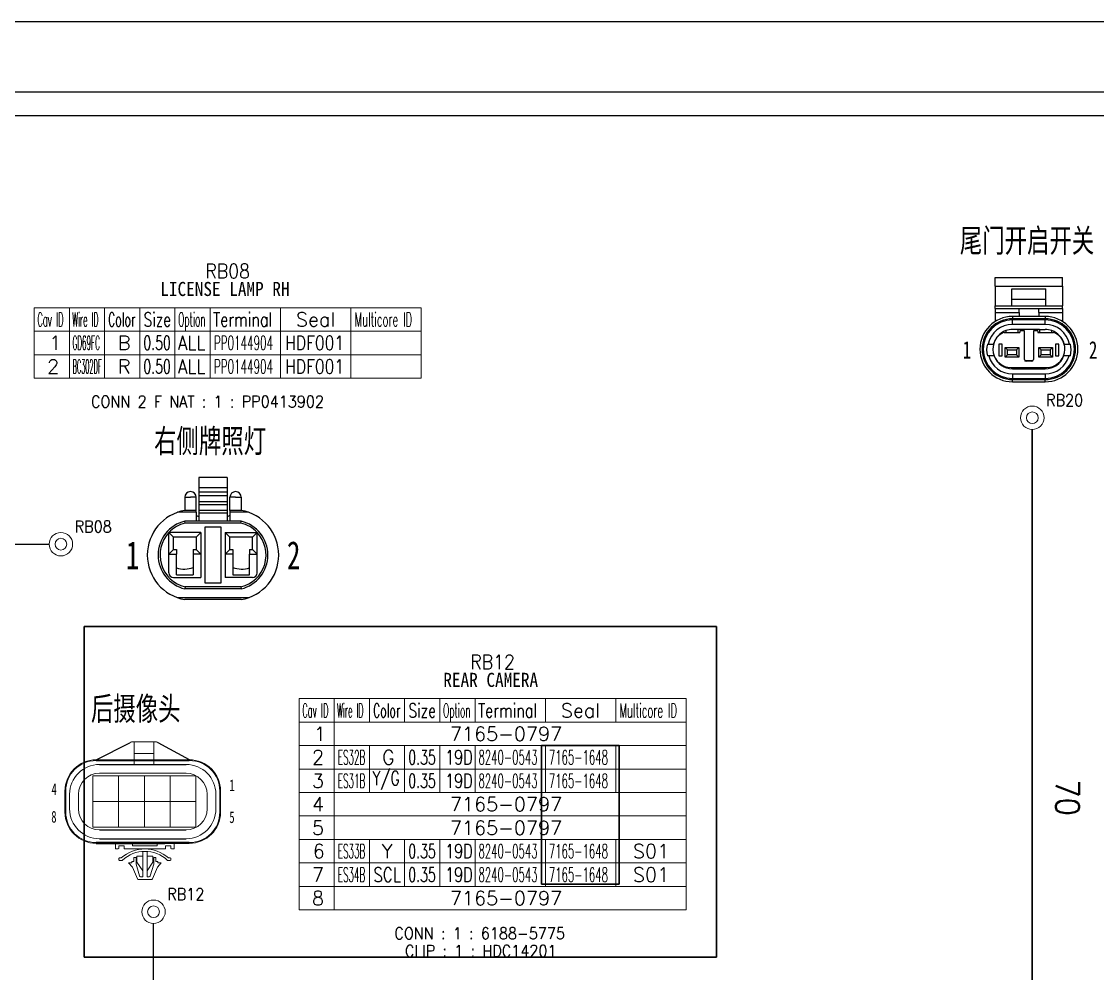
# Model space of a CAD drawing. Header units: inches. Extents: x 47316 to 59086, y 3141 to 11743.
# Drawn here: x 51035.4 to 51264.7, y 3716.3 to 3919.1 of the extents above; entities that cross this region are included whole.
import ezdxf

# ---------------------------------------------------------------- set-up
doc = ezdxf.new("R2010")
doc.units = ezdxf.units.IN
doc.header["$MEASUREMENT"] = 0
doc.linetypes.add('Amconstr', pattern=[9999, 9999, 0])
doc.styles.add('MtX_FangSong_GB2312', font='')
doc.styles.add('MtX_SimSun', font='')
doc.styles.get("Standard").update_dxf_attribs({"font": ''})
doc.styles.get('MtX_FangSong_GB2312').set_extended_font_data('FangSong_GB2312')
doc.styles.get('MtX_SimSun').set_extended_font_data('SimSun')
doc.styles.get('Standard').set_extended_font_data('SimSun')
doc.linetypes.add('_VH_FELT_TAPE', pattern='A,0.4,-0.7,["FELT",Standard,S=0.3,R=0,X=-0.5,Y=-0.15],-0.7', length=1.8)

msp = doc.modelspace()

# ---------------------------------------------------------------- linework, layer by layer
at = {"color": 0, "lineweight": -3}
for p, q in [((50262.93, 3919.09), (51944.93, 3919.09)), ((50282.93, 3904.09), (51882.93, 3904.09)), ((50282.93, 3899.09), (51924.93, 3899.09))]:
    msp.add_line(p, q, dxfattribs=at)
at = {"color": 7, "lineweight": -3, "ltscale": 0.025}
for p, q in [((51242.87, 3863.33), (51242.87, 3864.53)), ((51257.27, 3863.33), (51257.27, 3864.53)), ((51247.79, 3853.49), (51246.59, 3853.49)), ((51252.35, 3853.49), (51253.55, 3853.49)), ((51250.67, 3846.71), (51249.47, 3846.71))]:
    msp.add_line(p, q, dxfattribs=at)
at = {"color": 7, "lineweight": -3, "ltscale": 0.3}
for p, q in [((51242.87, 3864.53), (51257.27, 3864.53)), ((51242.87, 3862.71), (51257.27, 3862.71)), ((51242.87, 3857.93), (51257.27, 3857.93))]:
    msp.add_line(p, q, dxfattribs=at)
at = {"color": 7, "lineweight": -3, "ltscale": 0.012876}
for p, q in [((51242.87, 3862.71), (51242.87, 3863.33)), ((51257.27, 3862.71), (51257.27, 3863.33))]:
    msp.add_line(p, q, dxfattribs=at)
at = {"color": 7, "lineweight": -3, "ltscale": 0.0875}
for p, q in [((51242.87, 3862.71), (51242.87, 3858.51)), ((51257.27, 3862.71), (51257.27, 3858.51))]:
    msp.add_line(p, q, dxfattribs=at)
at = {"color": 7, "lineweight": -3, "ltscale": 0.15}
for p, q in [((51246.47, 3862.13), (51253.67, 3862.13)), ((51246.47, 3859.97), (51253.67, 3859.97)), ((51246.47, 3858.51), (51253.67, 3858.51))]:
    msp.add_line(p, q, dxfattribs=at)
at = {"color": 7, "lineweight": -3, "ltscale": 0.075376}
for p, q in [((51246.47, 3858.51), (51246.47, 3862.13)), ((51253.67, 3858.51), (51253.67, 3862.13))]:
    msp.add_line(p, q, dxfattribs=at)
at = {"color": 0, "linetype": 'Continuous', "lineweight": 15}
for p, q in [((51038.09, 3858.11), (51120.59, 3858.11)), ((51038.09, 3853.11), (51038.09, 3858.11)), ((51038.09, 3853.11), (51120.59, 3853.11)), ((51094.54, 3774.83), (51177.04, 3774.83)), ((51094.54, 3769.83), (51094.54, 3774.83)), ((51094.54, 3769.83), (51177.04, 3769.83))]:
    msp.add_line(p, q, dxfattribs=at)
at = {"color": 7, "linetype": 'Continuous', "lineweight": 15}
for p, q in [((51045.59, 3853.11), (51045.59, 3858.11)), ((51053.09, 3853.11), (51053.09, 3858.11)), ((51060.59, 3853.11), (51060.59, 3858.11)), ((51068.09, 3853.11), (51068.09, 3858.11)), ((51075.59, 3853.11), (51075.59, 3858.11)), ((51090.59, 3853.11), (51090.59, 3858.11)), ((51105.59, 3853.11), (51105.59, 3858.11)), ((51120.59, 3853.11), (51120.59, 3858.11)), ((51102.04, 3769.83), (51102.04, 3774.83)), ((51109.54, 3769.83), (51109.54, 3774.83)), ((51117.04, 3769.83), (51117.04, 3774.83)), ((51124.54, 3769.83), (51124.54, 3774.83)), ((51132.04, 3769.83), (51132.04, 3774.83)), ((51147.04, 3769.83), (51147.04, 3774.83)), ((51162.04, 3769.83), (51162.04, 3774.83)), ((51177.04, 3769.83), (51177.04, 3774.83))]:
    msp.add_line(p, q, dxfattribs=at)
at = {"color": 7, "lineweight": -3, "ltscale": 0.012124}
for p, q in [((51242.87, 3857.93), (51242.87, 3858.51)), ((51257.27, 3857.93), (51257.27, 3858.51))]:
    msp.add_line(p, q, dxfattribs=at)
at = {"color": 7, "lineweight": -3, "ltscale": 0.075}
for p, q in [((51242.87, 3858.51), (51246.47, 3858.51)), ((51253.67, 3858.51), (51257.27, 3858.51))]:
    msp.add_line(p, q, dxfattribs=at)
at = {"color": 7, "lineweight": -3, "ltscale": 0.0175}
for p, q in [((51242.87, 3857.93), (51242.87, 3857.09)), ((51247.97, 3857.09), (51247.97, 3857.93)), ((51247.97, 3857.09), (51247.97, 3856.25)), ((51252.17, 3857.09), (51252.17, 3857.93)), ((51252.17, 3857.09), (51252.17, 3856.25)), ((51257.27, 3857.93), (51257.27, 3857.09))]:
    msp.add_line(p, q, dxfattribs=at)
at = {"color": 7, "lineweight": -3, "ltscale": 0.10625}
for p, q in [((51242.87, 3857.09), (51247.97, 3857.09)), ((51252.17, 3857.09), (51257.27, 3857.09))]:
    msp.add_line(p, q, dxfattribs=at)
at = {"color": 7, "lineweight": -3, "ltscale": 0.039949}
for p, q in [((51242.87, 3857.09), (51242.87, 3855.17)), ((51257.27, 3857.09), (51257.27, 3855.17))]:
    msp.add_line(p, q, dxfattribs=at)
at = {"color": 7, "lineweight": -3, "ltscale": 0.000131989}
for p, q in [((51246.47, 3858.51), (51246.47, 3858.51)), ((51253.67, 3858.51), (51253.67, 3858.51))]:
    msp.add_line(p, q, dxfattribs=at)
at = {"color": 7, "lineweight": -3, "ltscale": 0.145001}
for p, q in [((51253.55, 3856.25), (51246.59, 3856.25)), ((51253.55, 3855.77), (51246.59, 3855.77)), ((51253.55, 3855.53), (51246.59, 3855.53)), ((51253.55, 3854.57), (51246.59, 3854.57)), ((51246.59, 3845.09), (51253.55, 3845.09)), ((51246.59, 3844.01), (51253.55, 3844.01)), ((51246.59, 3843.05), (51253.55, 3843.05)), ((51246.59, 3842.81), (51253.55, 3842.81)), ((51246.59, 3842.33), (51253.55, 3842.33))]:
    msp.add_line(p, q, dxfattribs=at)
at = {"color": 7, "lineweight": -3, "ltscale": 0.010001}
for p, q in [((51246.59, 3856.25), (51246.59, 3855.77)), ((51253.55, 3856.25), (51253.55, 3855.77))]:
    msp.add_line(p, q, dxfattribs=at)
at = {"color": 7, "lineweight": -3, "ltscale": 0.02}
for p, q in [((51246.59, 3854.57), (51246.59, 3855.53)), ((51253.55, 3854.57), (51253.55, 3855.53)), ((51249.11, 3853.19), (51248.15, 3853.19)), ((51251.99, 3853.19), (51251.03, 3853.19)), ((51246.59, 3844.01), (51246.59, 3843.05)), ((51253.55, 3844.01), (51253.55, 3843.05))]:
    msp.add_line(p, q, dxfattribs=at)
at = {"color": 102, "linetype": 'Continuous', "lineweight": 15}
for p, q in [((51045.59, 3848.11), (51045.59, 3853.11)), ((51053.09, 3848.11), (51053.09, 3853.11)), ((51060.59, 3848.11), (51060.59, 3853.11)), ((51068.09, 3848.11), (51068.09, 3853.11)), ((51075.59, 3848.11), (51075.59, 3853.11)), ((51090.59, 3848.11), (51090.59, 3853.11)), ((51105.59, 3848.11), (51105.59, 3853.11)), ((51045.59, 3843.11), (51045.59, 3848.11)), ((51053.09, 3843.11), (51053.09, 3848.11)), ((51060.59, 3843.11), (51060.59, 3848.11)), ((51068.09, 3843.11), (51068.09, 3848.11)), ((51075.59, 3843.11), (51075.59, 3848.11)), ((51090.59, 3843.11), (51090.59, 3848.11)), ((51105.59, 3843.11), (51105.59, 3848.11)), ((51102.04, 3764.83), (51102.04, 3769.83)), ((51102.04, 3759.83), (51102.04, 3764.83)), ((51109.54, 3759.83), (51109.54, 3764.83)), ((51117.04, 3759.83), (51117.04, 3764.83)), ((51124.54, 3759.83), (51124.54, 3764.83)), ((51132.04, 3759.83), (51132.04, 3764.83)), ((51147.04, 3759.83), (51147.04, 3764.83)), ((51162.04, 3759.83), (51162.04, 3764.83)), ((51102.04, 3754.83), (51102.04, 3759.83)), ((51109.54, 3754.83), (51109.54, 3759.83)), ((51117.04, 3754.83), (51117.04, 3759.83)), ((51124.54, 3754.83), (51124.54, 3759.83)), ((51132.04, 3754.83), (51132.04, 3759.83)), ((51147.04, 3754.83), (51147.04, 3759.83)), ((51162.04, 3754.83), (51162.04, 3759.83)), ((51102.04, 3749.83), (51102.04, 3754.83)), ((51102.04, 3744.83), (51102.04, 3749.83)), ((51102.04, 3739.83), (51102.04, 3744.83)), ((51109.54, 3739.83), (51109.54, 3744.83)), ((51117.04, 3739.83), (51117.04, 3744.83)), ((51124.54, 3739.83), (51124.54, 3744.83)), ((51132.04, 3739.83), (51132.04, 3744.83)), ((51147.04, 3739.83), (51147.04, 3744.83)), ((51162.04, 3739.83), (51162.04, 3744.83)), ((51102.04, 3734.83), (51102.04, 3739.83)), ((51109.54, 3734.83), (51109.54, 3739.83)), ((51117.04, 3734.83), (51117.04, 3739.83)), ((51124.54, 3734.83), (51124.54, 3739.83)), ((51132.04, 3734.83), (51132.04, 3739.83)), ((51147.04, 3734.83), (51147.04, 3739.83)), ((51162.04, 3734.83), (51162.04, 3739.83)), ((51102.04, 3729.83), (51102.04, 3734.83))]:
    msp.add_line(p, q, dxfattribs=at)
at = {"color": 7, "lineweight": -3, "ltscale": 0.00125}
for p, q in [((51244.79, 3852.89), (51244.79, 3852.83)), ((51255.35, 3852.83), (51255.35, 3852.89)), ((51243.65, 3850.38), (51243.71, 3850.38))]:
    msp.add_line(p, q, dxfattribs=at)
at = {"color": 7, "lineweight": -3, "ltscale": 0.070001}
for p, q in [((51244.79, 3852.83), (51248.15, 3852.83)), ((51251.99, 3852.83), (51255.35, 3852.83))]:
    msp.add_line(p, q, dxfattribs=at)
at = {"color": 7, "lineweight": -3, "ltscale": 0.008447}
for p, q in [((51245.15, 3853.24), (51245.15, 3852.83)), ((51254.99, 3852.83), (51254.99, 3853.24))]:
    msp.add_line(p, q, dxfattribs=at)
at = {"color": 7, "lineweight": -3, "ltscale": 0.022501}
for p, q in [((51248.87, 3853.49), (51247.79, 3853.49)), ((51252.35, 3853.49), (51251.27, 3853.49))]:
    msp.add_line(p, q, dxfattribs=at)
at = {"color": 7, "lineweight": -3, "ltscale": 0.01375}
for p, q in [((51247.79, 3852.83), (51247.79, 3853.49)), ((51252.35, 3853.49), (51252.35, 3852.83))]:
    msp.add_line(p, q, dxfattribs=at)
at = {"color": 7, "lineweight": -3, "ltscale": 0.0075}
for p, q in [((51248.15, 3853.19), (51248.15, 3852.83)), ((51251.99, 3853.19), (51251.99, 3852.83))]:
    msp.add_line(p, q, dxfattribs=at)
at = {"color": 7, "lineweight": -3, "ltscale": 0.05}
msp.add_line((51251.27, 3853.49), (51248.87, 3853.49), dxfattribs=at)
at = {"color": 7, "lineweight": -3, "ltscale": 0.00625}
for p, q in [((51248.87, 3853.49), (51248.87, 3853.19)), ((51251.27, 3853.49), (51251.27, 3853.19))]:
    msp.add_line(p, q, dxfattribs=at)
at = {"color": 7, "lineweight": -3, "ltscale": 0.1275}
for p, q in [((51249.11, 3847.07), (51249.11, 3853.19)), ((51251.03, 3853.19), (51251.03, 3847.07))]:
    msp.add_line(p, q, dxfattribs=at)
at = {"color": 7, "lineweight": -3, "ltscale": 0.027644}
for p, q in [((51241.22, 3850.38), (51242.54, 3850.38)), ((51257.59, 3850.38), (51258.92, 3850.38))]:
    msp.add_line(p, q, dxfattribs=at)
at = {"color": 7, "lineweight": -3, "ltscale": 0.000268555}
for p, q in [((51242.56, 3850.44), (51242.55, 3850.44)), ((51257.59, 3850.44), (51257.57, 3850.44))]:
    msp.add_line(p, q, dxfattribs=at)
at = {"color": 7, "lineweight": -3, "ltscale": 0.014999}
for p, q in [((51244.37, 3850.38), (51243.65, 3850.38)), ((51256.49, 3850.38), (51255.77, 3850.38)), ((51243.65, 3847.86), (51244.37, 3847.86)), ((51255.77, 3847.86), (51256.49, 3847.86))]:
    msp.add_line(p, q, dxfattribs=at)
at = {"color": 7, "lineweight": -3, "ltscale": 0.0525}
for p, q in [((51243.65, 3850.38), (51243.65, 3847.86)), ((51243.71, 3847.86), (51243.71, 3850.38)), ((51244.37, 3847.86), (51244.37, 3850.38)), ((51255.77, 3850.38), (51255.77, 3847.86)), ((51256.43, 3847.86), (51256.43, 3850.38)), ((51256.49, 3847.86), (51256.49, 3850.38))]:
    msp.add_line(p, q, dxfattribs=at)
at = {"color": 7, "lineweight": -3, "ltscale": 0.030037}
for p, q in [((51242.66, 3847.86), (51241.22, 3847.86)), ((51258.92, 3847.86), (51257.48, 3847.86))]:
    msp.add_line(p, q, dxfattribs=at)
at = {"color": 7, "lineweight": -3, "ltscale": 0.000469971}
for p, q in [((51242.66, 3847.8), (51242.68, 3847.8)), ((51257.45, 3847.8), (51257.47, 3847.8))]:
    msp.add_line(p, q, dxfattribs=at)
at = {"color": 7, "lineweight": -3, "ltscale": 0.042707}
for p, q in [((51245.02, 3847.61), (51245.02, 3849.66)), ((51247.91, 3849.66), (51247.91, 3847.61)), ((51252.22, 3847.61), (51252.22, 3849.66)), ((51255.11, 3849.66), (51255.11, 3847.61))]:
    msp.add_line(p, q, dxfattribs=at)
at = {"color": 7, "lineweight": -3, "ltscale": 0.060208}
for p, q in [((51245.02, 3849.66), (51247.91, 3849.66)), ((51252.22, 3849.66), (51255.11, 3849.66)), ((51247.91, 3847.61), (51245.02, 3847.61)), ((51255.11, 3847.61), (51252.22, 3847.61))]:
    msp.add_line(p, q, dxfattribs=at)
at = {"color": 7, "lineweight": -3, "ltscale": 0.014289}
for p, q in [((51245.51, 3849.17), (51245.02, 3849.66)), ((51245.51, 3848.09), (51245.02, 3847.61)), ((51247.43, 3849.17), (51247.91, 3849.66)), ((51247.43, 3848.09), (51247.91, 3847.61)), ((51252.71, 3849.17), (51252.22, 3849.66)), ((51252.71, 3848.09), (51252.22, 3847.61)), ((51254.63, 3849.17), (51255.11, 3849.66)), ((51254.63, 3848.09), (51255.11, 3847.61))]:
    msp.add_line(p, q, dxfattribs=at)
at = {"color": 7, "lineweight": -3, "ltscale": 0.0225}
for p, q in [((51245.51, 3848.09), (51245.51, 3849.17)), ((51247.43, 3849.17), (51247.43, 3848.09)), ((51252.71, 3848.09), (51252.71, 3849.17)), ((51254.63, 3849.17), (51254.63, 3848.09))]:
    msp.add_line(p, q, dxfattribs=at)
at = {"color": 7, "lineweight": -3, "ltscale": 0.039999}
for p, q in [((51245.51, 3849.17), (51247.43, 3849.17)), ((51247.43, 3848.09), (51245.51, 3848.09)), ((51252.71, 3849.17), (51254.63, 3849.17)), ((51254.63, 3848.09), (51252.71, 3848.09))]:
    msp.add_line(p, q, dxfattribs=at)
at = {"color": 7, "lineweight": -3, "ltscale": 0.037991}
msp.add_line((51249.15, 3846.89), (51250.98, 3846.89), dxfattribs=at)
at = {"color": 7, "lineweight": -3, "ltscale": 0.157501}
msp.add_line((51246.29, 3845.39), (51253.85, 3845.39), dxfattribs=at)
at = {"color": 7, "lineweight": -3, "ltscale": 0.01}
for p, q in [((51246.59, 3842.33), (51246.59, 3842.81)), ((51253.55, 3842.33), (51253.55, 3842.81))]:
    msp.add_line(p, q, dxfattribs=at)
at = {"color": 0, "linetype": '_VH_FELT_TAPE', "lineweight": 30, "ltscale": 5}
msp.add_line((51250.8, 3675.72), (51250.8, 3832.17), dxfattribs=at)
at = {"color": 0, "lineweight": -3, "ltscale": 0.075}
for p, q in [((51079.2, 3821.93), (51073.2, 3821.93)), ((51079.2, 3819.73), (51073.2, 3819.73)), ((51079.2, 3818.79), (51073.2, 3818.79)), ((51079.2, 3818.04), (51073.2, 3818.04)), ((51079.2, 3816.73), (51073.2, 3816.73)), ((51079.2, 3816.13), (51073.2, 3816.13)), ((51079.2, 3814.93), (51073.2, 3814.93)), ((51079.2, 3814.33), (51073.2, 3814.33))]:
    msp.add_line(p, q, dxfattribs=at)
at = {"color": 0, "lineweight": -3, "ltscale": 0.027502}
for p, q in [((51073.2, 3821.93), (51073.2, 3819.73)), ((51079.2, 3821.93), (51079.2, 3819.73))]:
    msp.add_line(p, q, dxfattribs=at)
at = {"color": 0, "lineweight": -3, "ltscale": 0.011819}
for p, q in [((51073.2, 3819.73), (51073.2, 3818.79)), ((51079.2, 3819.73), (51079.2, 3818.79))]:
    msp.add_line(p, q, dxfattribs=at)
at = {"color": 0, "lineweight": -3, "ltscale": 0.009348}
for p, q in [((51073.2, 3818.79), (51073.2, 3818.04)), ((51079.2, 3818.79), (51079.2, 3818.04))]:
    msp.add_line(p, q, dxfattribs=at)
at = {"color": 0, "lineweight": -3, "ltscale": 0.016333}
for p, q in [((51073.2, 3818.04), (51073.2, 3816.73)), ((51079.2, 3818.04), (51079.2, 3816.73))]:
    msp.add_line(p, q, dxfattribs=at)
at = {"color": 0, "lineweight": -3, "ltscale": 0.034998}
for p, q in [((51070.2, 3817.73), (51070.2, 3814.93)), ((51072.6, 3814.93), (51072.6, 3817.73)), ((51079.8, 3814.93), (51079.8, 3817.73)), ((51082.2, 3817.73), (51082.2, 3814.93))]:
    msp.add_line(p, q, dxfattribs=at)
at = {"color": 0, "lineweight": -3, "ltscale": 0.015001}
for p, q in [((51070.2, 3817.73), (51071.4, 3817.73)), ((51081, 3817.73), (51079.8, 3817.73))]:
    msp.add_line(p, q, dxfattribs=at)
at = {"color": 0, "lineweight": -3, "ltscale": 0.014999}
for p, q in [((51072.6, 3817.73), (51071.4, 3817.73)), ((51073.2, 3816.13), (51073.2, 3814.93)), ((51079.2, 3816.13), (51079.2, 3814.93)), ((51081, 3817.73), (51082.2, 3817.73))]:
    msp.add_line(p, q, dxfattribs=at)
at = {"color": 0, "lineweight": -3, "ltscale": 0.007498}
for p, q in [((51073.2, 3816.73), (51073.2, 3816.13)), ((51079.2, 3816.73), (51079.2, 3816.13))]:
    msp.add_line(p, q, dxfattribs=at)
at = {"color": 0, "lineweight": -3, "ltscale": 0.04928}
msp.add_line((51072.6, 3814.53), (51068.66, 3814.53), dxfattribs=at)
at = {"color": 0, "lineweight": -3, "ltscale": 0.03}
for p, q in [((51072.6, 3814.93), (51070.2, 3814.93)), ((51082.2, 3814.93), (51079.8, 3814.93))]:
    msp.add_line(p, q, dxfattribs=at)
at = {"color": 0, "lineweight": -3, "ltscale": 0.005002}
for p, q in [((51072.6, 3814.53), (51072.6, 3814.93)), ((51079.8, 3814.93), (51079.8, 3814.53))]:
    msp.add_line(p, q, dxfattribs=at)
at = {"color": 0, "lineweight": -3, "ltscale": 0.023749}
for p, q in [((51072.6, 3814.53), (51072.6, 3812.63)), ((51079.8, 3814.53), (51079.8, 3812.63))]:
    msp.add_line(p, q, dxfattribs=at)
at = {"color": 0, "lineweight": -3, "ltscale": 0.007501}
for p, q in [((51073.2, 3814.93), (51073.2, 3814.33)), ((51079.2, 3814.93), (51079.2, 3814.33)), ((51067.8, 3806.63), (51068.4, 3806.63)), ((51079.8, 3806.63), (51080.4, 3806.63))]:
    msp.add_line(p, q, dxfattribs=at)
at = {"color": 0, "lineweight": -3, "ltscale": 0.021249}
for p, q in [((51073.2, 3814.33), (51073.2, 3812.63)), ((51079.2, 3814.33), (51079.2, 3812.63))]:
    msp.add_line(p, q, dxfattribs=at)
at = {"color": 0, "lineweight": -3, "ltscale": 0.049281}
msp.add_line((51083.74, 3814.53), (51079.8, 3814.53), dxfattribs=at)
at = {"color": 0, "lineweight": -3, "ltscale": 0.15}
for p, q in [((51082.2, 3812.63), (51070.2, 3812.63)), ((51074.5, 3799.43), (51074.5, 3811.43)), ((51077.9, 3811.43), (51077.9, 3799.43)), ((51082.2, 3798.23), (51070.2, 3798.23)), ((51082.2, 3795.93), (51070.2, 3795.93))]:
    msp.add_line(p, q, dxfattribs=at)
at = {"color": 0, "lineweight": -3, "ltscale": 0.005037}
for p, q in [((51070.24, 3812.23), (51070.2, 3812.63)), ((51070.24, 3798.63), (51070.2, 3798.23))]:
    msp.add_line(p, q, dxfattribs=at)
at = {"color": 0, "lineweight": -3, "ltscale": 0.14882}
for p, q in [((51082.15, 3812.23), (51070.24, 3812.23)), ((51082.15, 3798.63), (51070.24, 3798.63))]:
    msp.add_line(p, q, dxfattribs=at)
at = {"color": 0, "lineweight": -3, "ltscale": 0.0425}
for p, q in [((51074.5, 3811.43), (51077.9, 3811.43)), ((51077.9, 3799.43), (51074.5, 3799.43))]:
    msp.add_line(p, q, dxfattribs=at)
at = {"color": 0, "lineweight": -3, "ltscale": 0.005036}
for p, q in [((51082.15, 3812.23), (51082.2, 3812.63)), ((51082.15, 3798.63), (51082.2, 3798.23))]:
    msp.add_line(p, q, dxfattribs=at)
at = {"color": 0, "lineweight": -3, "ltscale": 0.085001}
msp.add_line((51073.6, 3810.23), (51066.8, 3810.23), dxfattribs=at)
at = {"color": 0, "lineweight": -3, "ltscale": 0.017678}
for p, q in [((51066.8, 3810.23), (51067.8, 3809.23)), ((51073.6, 3810.23), (51072.6, 3809.23)), ((51078.8, 3810.23), (51079.8, 3809.23)), ((51085.6, 3810.23), (51084.6, 3809.23)), ((51066.8, 3805.63), (51067.8, 3806.63)), ((51073.6, 3805.63), (51072.6, 3806.63)), ((51078.8, 3805.63), (51079.8, 3806.63)), ((51085.6, 3805.63), (51084.6, 3806.63))]:
    msp.add_line(p, q, dxfattribs=at)
at = {"color": 0, "lineweight": -3, "ltscale": 0.107422}
msp.add_line((51066.8, 3801.63), (51066.8, 3810.23), dxfattribs=at)
at = {"color": 0, "lineweight": -3, "ltscale": 7.62939e-05}
msp.add_line((51066.8, 3810.23), (51066.8, 3810.23), dxfattribs=at)
at = {"color": 0, "lineweight": -3, "ltscale": 0.060001}
for p, q in [((51072.6, 3809.23), (51067.8, 3809.23)), ((51084.6, 3809.23), (51079.8, 3809.23))]:
    msp.add_line(p, q, dxfattribs=at)
at = {"color": 0, "lineweight": -3, "ltscale": 0.032498}
for p, q in [((51067.8, 3806.63), (51067.8, 3809.23)), ((51072.6, 3809.23), (51072.6, 3806.63)), ((51079.8, 3806.63), (51079.8, 3809.23)), ((51084.6, 3806.63), (51084.6, 3809.23))]:
    msp.add_line(p, q, dxfattribs=at)
at = {"color": 0, "lineweight": -3, "ltscale": 0.119998}
for p, q in [((51073.6, 3810.23), (51073.6, 3800.63)), ((51078.8, 3810.23), (51078.8, 3800.63))]:
    msp.add_line(p, q, dxfattribs=at)
at = {"color": 0, "lineweight": -3, "ltscale": 0.084927}
msp.add_line((51078.8, 3810.23), (51085.59, 3810.23), dxfattribs=at)
at = {"color": 0, "lineweight": -3, "ltscale": 7.32422e-05}
msp.add_line((51085.59, 3810.23), (51085.6, 3810.23), dxfattribs=at)
at = {"color": 0, "lineweight": -3, "ltscale": 0.107498}
msp.add_line((51085.6, 3801.63), (51085.6, 3810.23), dxfattribs=at)
at = {"color": 0, "lineweight": -3, "ltscale": 0.0125}
for p, q in [((51068.4, 3806.63), (51068.4, 3805.63)), ((51072, 3806.63), (51072, 3805.63)), ((51080.4, 3806.63), (51080.4, 3805.63)), ((51084, 3806.63), (51084, 3805.63))]:
    msp.add_line(p, q, dxfattribs=at)
at = {"color": 0, "lineweight": -3, "ltscale": 0.0075}
for p, q in [((51072, 3806.63), (51072.6, 3806.63)), ((51084, 3806.63), (51084.6, 3806.63))]:
    msp.add_line(p, q, dxfattribs=at)
at = {"color": 0, "lineweight": -3, "ltscale": 0.020001}
for p, q in [((51066.8, 3805.63), (51068.4, 3805.63)), ((51080.4, 3805.63), (51078.8, 3805.63))]:
    msp.add_line(p, q, dxfattribs=at)
at = {"color": 0, "lineweight": -3, "ltscale": 0.055002}
for p, q in [((51068.4, 3801.23), (51068.4, 3805.63)), ((51072, 3805.63), (51072, 3801.23)), ((51080.4, 3805.63), (51080.4, 3801.23)), ((51084, 3801.23), (51084, 3805.63))]:
    msp.add_line(p, q, dxfattribs=at)
at = {"color": 0, "lineweight": -3, "ltscale": 0.02}
for p, q in [((51073.6, 3805.63), (51072, 3805.63)), ((51084, 3805.63), (51085.6, 3805.63))]:
    msp.add_line(p, q, dxfattribs=at)
at = {"color": 0, "lineweight": -3, "ltscale": 0.072501}
for p, q in [((51067.8, 3800.63), (51073.6, 3800.63)), ((51084.6, 3800.63), (51078.8, 3800.63))]:
    msp.add_line(p, q, dxfattribs=at)
at = {"color": 0, "lineweight": -3, "ltscale": 0.045}
for p, q in [((51068.4, 3801.23), (51072, 3801.23)), ((51080.4, 3801.23), (51084, 3801.23))]:
    msp.add_line(p, q, dxfattribs=at)
at = {"color": 0, "lineweight": -3, "ltscale": 0.18856}
msp.add_line((51083.74, 3796.33), (51068.66, 3796.33), dxfattribs=at)
at = {"color": 1, "lineweight": 30}
for p, q in [((51048.77, 3790.21), (51183.51, 3790.21)), ((51048.77, 3719.76), (51048.77, 3790.21)), ((51183.51, 3790.21), (51183.51, 3719.76)), ((51146.2, 3764.83), (51162.78, 3764.83)), ((51146.2, 3735.3), (51146.2, 3764.83)), ((51162.78, 3764.83), (51162.78, 3735.3)), ((51162.78, 3735.3), (51146.2, 3735.3)), ((51183.51, 3719.76), (51048.77, 3719.76))]:
    msp.add_line(p, q, dxfattribs=at)
at = {"color": 0}
for p, q in [((51051.3, 3761.8), (51058.48, 3765.44)), ((51071.17, 3761.8), (51064.51, 3765.44)), ((51051.3, 3761.8), (51071.15, 3761.8)), ((51052.01, 3760.82), (51070.46, 3760.82)), ((51052.01, 3746.85), (51070.45, 3746.85)), ((51052.01, 3744.98), (51070.46, 3744.98)), ((51071.15, 3744.16), (51051.3, 3744.16)), ((51051.3, 3744), (51065.9, 3744))]:
    msp.add_line(p, q, dxfattribs=at)
at = {"color": 0, "lineweight": 0, "ltscale": 0.029999}
for p, q in [((51059.25, 3765.65), (51063.74, 3765.65)), ((51059.41, 3763.13), (51063.58, 3763.13))]:
    msp.add_line(p, q, dxfattribs=at)
at = {"color": 0, "lineweight": 0, "ltscale": 0.01875}
for p, q in [((51059.41, 3765.65), (51059.41, 3760.82)), ((51063.58, 3765.65), (51063.58, 3760.82))]:
    msp.add_line(p, q, dxfattribs=at)
at = {"color": 0, "lineweight": 0, "ltscale": 0.002233}
for p, q in [((51051.3, 3761.8), (51051.3, 3761.63)), ((51071.17, 3761.8), (51071.17, 3761.63)), ((51051.3, 3744), (51051.3, 3744.16)), ((51065.9, 3744), (51071.15, 3744))]:
    msp.add_line(p, q, dxfattribs=at)
at = {"color": 0, "linetype": 'Amconstr', "ltscale": 0.5}
for p, q in [((51051.3, 3761.63), (51071.15, 3761.63)), ((51071.15, 3744), (51071.15, 3744.16))]:
    msp.add_line(p, q, dxfattribs=at)
at = {"color": 0, "lineweight": 0, "ltscale": 0.010001}
for p, q in [((51054.85, 3761.8), (51056.35, 3761.8)), ((51063.37, 3761.8), (51064.87, 3761.8))]:
    msp.add_line(p, q, dxfattribs=at)
at = {"color": 0, "lineweight": 0}
for p, q in [((51056.09, 3758.39), (51050.61, 3758.39)), ((51050.61, 3758.39), (51050.61, 3756.56)), ((51056.09, 3752.91), (51056.09, 3758.39)), ((51061.57, 3758.39), (51056.09, 3758.39)), ((51056.09, 3758.39), (51056.09, 3756.56)), ((51061.57, 3752.91), (51061.57, 3758.39)), ((51067.04, 3758.39), (51061.57, 3758.39)), ((51061.57, 3758.39), (51061.57, 3756.56)), ((51067.04, 3752.91), (51067.04, 3758.39)), ((51072.52, 3758.39), (51067.04, 3758.39)), ((51067.04, 3758.39), (51067.04, 3756.56)), ((51072.52, 3752.91), (51072.52, 3758.39)), ((51050.61, 3756.56), (51050.61, 3752.91)), ((51056.09, 3756.56), (51056.09, 3752.91)), ((51061.57, 3756.56), (51061.57, 3752.91)), ((51067.04, 3756.56), (51067.04, 3752.91)), ((51050.61, 3752.91), (51056.09, 3752.91)), ((51056.09, 3752.91), (51050.61, 3752.91)), ((51050.61, 3752.91), (51050.61, 3751.09)), ((51056.09, 3752.91), (51061.57, 3752.91)), ((51056.09, 3747.44), (51056.09, 3752.91)), ((51061.57, 3752.91), (51056.09, 3752.91)), ((51056.09, 3752.91), (51056.09, 3751.09)), ((51061.57, 3752.91), (51067.04, 3752.91)), ((51061.57, 3747.44), (51061.57, 3752.91)), ((51067.04, 3752.91), (51061.57, 3752.91)), ((51061.57, 3752.91), (51061.57, 3751.09)), ((51067.04, 3752.91), (51072.52, 3752.91)), ((51067.04, 3747.44), (51067.04, 3752.91)), ((51072.52, 3752.91), (51067.04, 3752.91)), ((51067.04, 3752.91), (51067.04, 3751.09)), ((51072.52, 3747.44), (51072.52, 3752.91)), ((51050.61, 3751.09), (51050.61, 3747.44)), ((51056.09, 3751.09), (51056.09, 3747.44)), ((51061.57, 3751.09), (51061.57, 3747.44)), ((51067.04, 3751.09), (51067.04, 3747.44)), ((51050.61, 3747.44), (51056.09, 3747.44)), ((51056.09, 3747.44), (51061.57, 3747.44)), ((51061.57, 3747.44), (51067.04, 3747.44)), ((51067.04, 3747.44), (51072.52, 3747.44)), ((51055.43, 3744), (51059.07, 3744)), ((51055.43, 3742.81), (51055.43, 3744)), ((51055.43, 3742.81), (51056.02, 3742.81)), ((51056.14, 3742.94), (51056.02, 3742.81)), ((51056.14, 3743.44), (51057.29, 3743.44)), ((51056.14, 3742.94), (51056.14, 3743.44)), ((51057.29, 3742.81), (51057.29, 3743.44)), ((51057.29, 3742.81), (51061.68, 3742.81)), ((51059.07, 3744), (51059.07, 3743.44)), ((51059.07, 3743.44), (51061.68, 3743.44)), ((51064.29, 3743.44), (51061.68, 3743.44)), ((51066.07, 3742.81), (51061.68, 3742.81)), ((51067.93, 3744), (51064.29, 3744)), ((51064.29, 3744), (51064.29, 3743.44)), ((51067.22, 3743.44), (51066.07, 3743.44)), ((51066.07, 3742.81), (51066.07, 3743.44)), ((51067.22, 3742.94), (51067.22, 3743.44)), ((51067.22, 3742.94), (51067.35, 3742.81)), ((51067.93, 3742.81), (51067.35, 3742.81)), ((51067.93, 3742.81), (51067.93, 3744)), ((51056.14, 3740.5), (51056.14, 3740.76)), ((51056.66, 3740.89), (51056.27, 3740.89)), ((51056.86, 3740.37), (51056.27, 3740.37)), ((51058.89, 3739.83), (51058.89, 3740.17)), ((51058.89, 3740.17), (51059.35, 3740.17)), ((51059.35, 3740.17), (51059.35, 3740.96)), ((51059.35, 3740.96), (51059.8, 3740.96)), ((51059.8, 3740.96), (51059.8, 3739.6)), ((51059.97, 3740.01), (51059.97, 3741.25)), ((51059.97, 3741.25), (51061.21, 3741.25)), ((51061.21, 3738.12), (51059.97, 3740.01)), ((51061.21, 3741.25), (51061.21, 3742.25)), ((51061.21, 3741.25), (51061.21, 3736.88)), ((51062.15, 3741.25), (51062.15, 3742.25)), ((51062.15, 3741.25), (51062.15, 3736.88)), ((51063.39, 3741.25), (51062.15, 3741.25)), ((51062.15, 3738.12), (51063.39, 3740.01)), ((51063.39, 3740.01), (51063.39, 3741.25)), ((51063.56, 3740.96), (51063.56, 3739.6)), ((51064.01, 3740.96), (51063.56, 3740.96)), ((51064.01, 3740.17), (51064.01, 3740.96)), ((51064.47, 3740.17), (51064.01, 3740.17)), ((51064.47, 3739.83), (51064.47, 3740.17)), ((51067.09, 3740.37), (51066.5, 3740.37)), ((51067.09, 3740.89), (51066.7, 3740.89)), ((51067.22, 3740.5), (51067.22, 3740.76)), ((51059.01, 3738.92), (51058.21, 3739.83)), ((51058.21, 3739.83), (51058.89, 3739.83)), ((51060.08, 3736.41), (51059.01, 3738.92)), ((51059.8, 3739.6), (51060.55, 3737.05)), ((51063.56, 3739.6), (51062.81, 3737.05)), ((51063.28, 3736.41), (51064.35, 3738.92)), ((51064.35, 3738.92), (51065.15, 3739.83)), ((51065.15, 3739.83), (51064.47, 3739.83)), ((51061.68, 3736.27), (51060.3, 3736.27)), ((51060.77, 3736.88), (51061.21, 3736.88)), ((51061.68, 3736.27), (51063.06, 3736.27)), ((51062.59, 3736.88), (51062.15, 3736.88))]:
    msp.add_line(p, q, dxfattribs=at)
at = {"color": 0, "lineweight": 0, "ltscale": 0.068124}
for p, q in [((51052, 3758.94), (51070.45, 3758.94)), ((51065.21, 3758.94), (51052.01, 3758.94))]:
    msp.add_line(p, q, dxfattribs=at)
at = {"color": 0, "lineweight": 0, "ltscale": 0.060001}
for p, q in [((51044.65, 3755.15), (51044.65, 3750.65)), ((51044.65, 3755.15), (51044.65, 3750.65)), ((51044.82, 3755.15), (51044.82, 3750.65)), ((51077.64, 3755.15), (51077.64, 3750.65)), ((51077.81, 3755.15), (51077.81, 3750.65)), ((51077.81, 3755.15), (51077.81, 3750.65))]:
    msp.add_line(p, q, dxfattribs=at)
at = {"color": 0, "lineweight": 0, "ltscale": 0.002234}
for p, q in [((51044.65, 3755.15), (51044.82, 3755.15)), ((51077.81, 3755.15), (51077.64, 3755.15)), ((51044.65, 3750.65), (51044.82, 3750.65)), ((51077.81, 3750.65), (51077.64, 3750.65))]:
    msp.add_line(p, q, dxfattribs=at)
at = {"color": 0, "lineweight": 0, "ltscale": 0.041251}
for p, q in [((51045.63, 3754.45), (51045.63, 3751.35)), ((51047.51, 3754.45), (51047.51, 3751.35)), ((51074.95, 3754.45), (51074.95, 3751.35)), ((51076.82, 3754.45), (51076.82, 3751.35))]:
    msp.add_line(p, q, dxfattribs=at)
at = {"color": 0, "linetype": '_VH_FELT_TAPE', "lineweight": -3, "ltscale": 5}
msp.add_line((51063.52, 3675.72), (51063.52, 3726.93), dxfattribs=at)
at = {"color": 0, "linetype": 'Continuous', "lineweight": 15}
for points in [[(51038.09, 3848.11), (51038.09, 3853.11), (51120.59, 3853.11), (51120.59, 3848.11)], [(51038.09, 3843.11), (51038.09, 3848.11), (51120.59, 3848.11), (51120.59, 3843.11)], [(51094.54, 3764.83), (51094.54, 3769.83), (51177.04, 3769.83), (51177.04, 3764.83)], [(51094.54, 3759.83), (51094.54, 3764.83), (51177.04, 3764.83), (51177.04, 3759.83)], [(51094.54, 3754.83), (51094.54, 3759.83), (51177.04, 3759.83), (51177.04, 3754.83)], [(51094.54, 3749.83), (51094.54, 3754.83), (51177.04, 3754.83), (51177.04, 3749.83)], [(51094.54, 3744.83), (51094.54, 3749.83), (51177.04, 3749.83), (51177.04, 3744.83)], [(51094.54, 3739.83), (51094.54, 3744.83), (51177.04, 3744.83), (51177.04, 3739.83)], [(51094.54, 3734.83), (51094.54, 3739.83), (51177.04, 3739.83), (51177.04, 3734.83)], [(51094.54, 3729.83), (51094.54, 3734.83), (51177.04, 3734.83), (51177.04, 3729.83)]]:
    msp.add_lwpolyline(points, close=True, dxfattribs=at)
at = {"color": 0, "linetype": '_VH_FELT_TAPE', "lineweight": -3, "ltscale": 5}
msp.add_lwpolyline([(51006.19, 3775.42), (51006.19, 3807.74), (51041.28, 3807.74)], dxfattribs=at)
at = {"color": 0, "linetype": 'Continuous', "lineweight": 15}
for centre, radius in [((51250.8, 3834.67), 2.5), ((51250.8, 3834.67), 1.25), ((51043.78, 3807.74), 2.5), ((51043.78, 3807.74), 1.25), ((51063.52, 3729.43), 2.5), ((51063.52, 3729.43), 1.25)]:
    msp.add_circle(centre, radius, dxfattribs=at)
at = {"color": 7, "lineweight": -3}
for centre, radius, start, end in [((51246.59, 3849.29), 6.96, 90, 270), ((51246.59, 3849.29), 6.48, 90, 270), ((51246.59, 3849.29), 6.24, 90, 270), ((51253.55, 3849.29), 6.96, 270, 90), ((51253.55, 3849.29), 6.48, 270, 90), ((51253.55, 3849.29), 6.24, 270, 90), ((51246.59, 3849.29), 5.28, 90, 168.064), ((51246.29, 3849.29), 3.9, 112.6199, 270), ((51246.59, 3849.29), 4.2, 110.051, 164.0805), ((51246.59, 3849.29), 4.2, 90, 110.051), ((51253.55, 3849.29), 5.28, 11.936, 90), ((51253.55, 3849.29), 4.2, 69.949, 90), ((51253.85, 3849.29), 3.9, 270, 67.3801), ((51253.55, 3849.29), 4.2, 15.9195, 69.949), ((51246.47, 3849.12), 5.4, 166.5066, 193.4934), ((51246.59, 3849.29), 4.2, 164.0806, 164.9299), ((51253.55, 3849.29), 4.2, 15.0701, 15.9195), ((51253.67, 3849.12), 5.4, 346.5066, 13.4934), ((51246.59, 3849.29), 5.28, 195.6913, 270), ((51246.59, 3849.29), 4.2, 199.8769, 200.7497), ((51246.59, 3849.29), 4.2, 200.7497, 270), ((51253.55, 3849.29), 5.28, 270, 344.3087), ((51253.55, 3849.29), 4.2, 270, 339.2503), ((51253.55, 3849.29), 4.2, 339.2503, 340.1231), ((51249.47, 3847.07), 0.36, 180, 270), ((51250.67, 3847.07), 0.36, 270, 0)]:
    msp.add_arc(centre, radius, start, end, dxfattribs=at)
at = {"color": 0, "lineweight": -3}
for centre, radius, start, end in [((51071.4, 3817.73), 1.2, 0, 180), ((51081, 3817.73), 1.2, 0, 180), ((51071.84, 3805.43), 9.64, 99.7982, 260.2018), ((51070.1, 3807.63), 6.7, 62.4394, 68.0909), ((51082.3, 3807.63), 6.7, 111.9091, 117.5606), ((51080.56, 3805.43), 9.64, 279.7982, 80.2018), ((51071.9, 3805.43), 7.4, 103.265, 256.735), ((51071.9, 3805.43), 7, 103.6407, 136.6879), ((51080.5, 3805.43), 7, 43.3121, 76.3593), ((51080.5, 3805.43), 7.4, 283.265, 76.735), ((51071.9, 3805.43), 7, 136.7582, 256.3593), ((51080.5, 3805.43), 7, 283.6407, 43.2418), ((51070.1, 3807.63), 5.2, 250.9179, 291.4313), ((51082.3, 3807.63), 5.2, 248.5687, 289.0821), ((51067.8, 3801.63), 1, 180, 270), ((51084.6, 3801.63), 1, 270, 360)]:
    msp.add_arc(centre, radius, start, end, dxfattribs=at)
at = {"color": 0, "lineweight": 0}
for centre, radius, start, end in [((51059.25, 3764.15), 1.5, 90, 120.7348), ((51063.74, 3764.15), 1.5, 59.2652, 90), ((51051.3, 3755.15), 6.65, 90, 180), ((51051.3, 3755.15), 6.65, 90, 180), ((51051.3, 3755.15), 6.49, 90, 180), ((51052.01, 3754.45), 6.37, 90, 180), ((51070.45, 3754.45), 6.37, 360, 90), ((51071.15, 3755.15), 6.65, 360, 90), ((51071.15, 3755.15), 6.65, 360, 90), ((51071.15, 3755.15), 6.49, 360, 90), ((51052.01, 3754.45), 4.5, 90, 180), ((51070.45, 3754.45), 4.5, 0, 90), ((51051.3, 3750.65), 6.65, 180, 270), ((51051.3, 3750.65), 6.65, 180, 270), ((51051.3, 3750.65), 6.49, 180, 270), ((51052.01, 3751.35), 6.37, 180, 270), ((51052.01, 3751.35), 4.5, 180, 270), ((51070.45, 3751.35), 4.5, 270, 360), ((51070.45, 3751.35), 6.37, 270, 360), ((51071.15, 3750.65), 6.65, 270, 360), ((51071.15, 3750.65), 6.65, 270, 360), ((51071.15, 3750.65), 6.49, 270, 360), ((51061.68, 3735.33), 7.49, 47.8913, 132.1087), ((51061.68, 3735.33), 6.97, 46.2902, 133.7098), ((51056.27, 3740.76), 0.129, 90, 180), ((51056.27, 3740.5), 0.129, 180, 270), ((51067.09, 3740.76), 0.129, 0, 90), ((51067.09, 3740.5), 0.129, 270, 0), ((51060.3, 3736.5), 0.234, 203.213, 270), ((51060.77, 3737.11), 0.234, 196.2816, 270), ((51062.59, 3737.11), 0.234, 270, 343.7184), ((51063.06, 3736.5), 0.234, 270, 336.787)]:
    msp.add_arc(centre, radius, start, end, dxfattribs=at)

# ---------------------------------------------------------------- texts
at = {"color": 0, "lineweight": -3}
for s, height, style, width, p in [('尾门开启开关', 5, 'MtX_SimSun', 0.7, (51235.35, 3869.93)), ('右侧牌照灯', 5, 'MtX_SimSun', 0.7, (51063.64, 3827.24)), ('后摄像头', 5, 'MtX_SimSun', 0.7, (51050.18, 3770.21)), ('4', 2.5, 'MtX_FangSong_GB2312', 0.66, (51041.78, 3754.29)), ('1', 2.5, 'MtX_FangSong_GB2312', 0.66, (51079.7, 3755.12)), ('8', 2.5, 'MtX_FangSong_GB2312', 0.66, (51041.73, 3748.42)), ('5', 2.5, 'MtX_FangSong_GB2312', 0.66, (51079.68, 3748.33))]:
    msp.add_text(s, height=height, dxfattribs=dict(at, style=style, width=width)).set_placement(p)
at = {"lineweight": -3, "style": 'MtX_SimSun', "width": 0.7}
for s, p in [('1', (51235.98, 3847.27)), ('2', (51262.87, 3847.24))]:
    msp.add_text(s, height=3.75, dxfattribs=at).set_placement(p)
at = {"color": 0, "linetype": 'ByBlock', "lineweight": -3, "style": 'MtX_SimSun', "width": 0.7}
for s, p in [('1', (51057.64, 3802.39)), ('2', (51091.96, 3802.39))]:
    msp.add_text(s, height=6, dxfattribs=at).set_placement(p)
at = {"color": 6, "linetype": 'Continuous', "lineweight": 20, "char_height": 3, "attachment_point": 1}
for s, insert, width in [('\\Fromans.shx;\\W0.9000000000;\\T1.0000000000;\\o\\lRB08', (51074.58, 3867.43), 10.5429), ('\\f黑体|b0|i0|c1|p0;\\W0.9000000000;\\T1.0000000000;\\o\\lLICENSE LAMP RH', (51064.96, 3863.61), 29.1236), ('\\Fromans.shx;\\W0.9000000000;\\T1.0000000000;\\o\\lRB12', (51131.04, 3784.14), 10.5429), ('\\f黑体|b0|i0|c1|p0;\\W0.9000000000;\\T1.0000000000;\\o\\lREAR CAMERA', (51125.28, 3780.33), 21.3573)]:
    msp.add_mtext(s, dxfattribs=dict(at, insert=insert, width=width))
at = {"color": 7, "linetype": 'Continuous', "lineweight": 15, "char_height": 3, "attachment_point": 1}
for s, insert, width in [('\\Fromans.shx;\\W0.4292452830;\\T1.0000000000;\\o\\lCav ID', (51038.77, 3857.11), 6.5), ('\\Fromans.shx;\\W0.4026548673;\\T1.0000000000;\\o\\lWire ID', (51046.2, 3857.11), 6.5), ('\\Fromans.shx;\\W0.5687500000;\\T1.0000000000;\\o\\lColor', (51053.83, 3857.11), 6.5), ('\\Fromans.shx;\\W0.7222222222;\\T1.0000000000;\\o\\lSize', (51061.4, 3857.11), 6.5), ('\\Fromans.shx;\\W0.4595959596;\\T1.0000000000;\\o\\lOption', (51068.78, 3857.11), 6.5), ('\\Fromans.shx;\\W0.7480916031;\\T1.0000000000;\\o\\lTerminal', (51076.19, 3857.11), 14), ('\\Fromans.shx;\\W1.0000000000;\\T1.0000000000;\\o\\lSeal', (51093.87, 3857.11), 9.2857), ('\\Fromans.shx;\\W0.5185185185;\\T1.0000000000;\\o\\lMulticore ID', (51106.38, 3857.11), 14), ('\\Fromans.shx;\\W1.0000000000;\\T1.0000000000;\\o\\l1', (51041.26, 3852.11), 2.8571), ('\\Fromans.shx;\\W1.0000000000;\\T1.0000000000;\\o\\l2', (51040.84, 3847.11), 2.8571), ('\\Fromans.shx;\\W0.4292452830;\\T1.0000000000;\\o\\lCav ID', (51095.23, 3773.83), 6.5), ('\\Fromans.shx;\\W0.4026548673;\\T1.0000000000;\\o\\lWire ID', (51102.66, 3773.83), 6.5), ('\\Fromans.shx;\\W0.5687500000;\\T1.0000000000;\\o\\lColor', (51110.29, 3773.83), 6.5), ('\\Fromans.shx;\\W0.7222222222;\\T1.0000000000;\\o\\lSize', (51117.85, 3773.83), 6.5), ('\\Fromans.shx;\\W0.4595959596;\\T1.0000000000;\\o\\lOption', (51125.24, 3773.83), 6.5), ('\\Fromans.shx;\\W0.7480916031;\\T1.0000000000;\\o\\lTerminal', (51132.65, 3773.83), 14), ('\\Fromans.shx;\\W1.0000000000;\\T1.0000000000;\\o\\lSeal', (51150.33, 3773.83), 9.2857), ('\\Fromans.shx;\\W0.5185185185;\\T1.0000000000;\\o\\lMulticore ID', (51162.84, 3773.83), 14), ('\\Fromans.shx;\\W1.0000000000;\\T1.0000000000;\\o\\l1', (51097.72, 3768.83), 2.8571), ('\\Fromans.shx;\\W1.0000000000;\\T1.0000000000;\\o\\l2', (51097.29, 3763.83), 2.8571), ('\\Fromans.shx;\\W1.0000000000;\\T1.0000000000;\\o\\l3', (51097.29, 3758.83), 2.8571), ('\\Fromans.shx;\\W1.0000000000;\\T1.0000000000;\\o\\l4', (51097.29, 3753.83), 2.8571), ('\\Fromans.shx;\\W1.0000000000;\\T1.0000000000;\\o\\l5', (51097.29, 3748.83), 2.8571), ('\\Fromans.shx;\\W1.0000000000;\\T1.0000000000;\\o\\l6', (51097.44, 3743.83), 2.8571), ('\\Fromans.shx;\\W1.0000000000;\\T1.0000000000;\\o\\l7', (51097.29, 3738.83), 2.8571), ('\\Fromans.shx;\\W1.0000000000;\\T1.0000000000;\\o\\l8', (51097.29, 3733.83), 2.8571)]:
    msp.add_mtext(s, dxfattribs=dict(at, insert=insert, width=width))
at = {"color": 21, "linetype": 'Continuous', "lineweight": 15, "attachment_point": 1}
for s, insert, char_height, width in [('\\Fromans.shx;\\W0.3760330579;\\T1.0000000000;\\o\\lGD69FC', (51046.25, 3852.11), 3, 6.5), ('\\Fromans.shx;\\W0.6500000000;\\T1.0000000000;\\o\\l0.50', (51061.36, 3852.11), 3, 6.5), ('\\Fromans.shx;\\W0.5384615385;\\T1.0000000000;\\o\\lPP0144904', (51076.39, 3852.11), 3, 14), ('\\Fromans.shx;\\W0.3226950355;\\T1.0000000000;\\o\\lBC302DF', (51046.27, 3847.11), 3, 6.5), ('\\Fromans.shx;\\W0.6500000000;\\T1.0000000000;\\o\\l0.50', (51061.36, 3847.11), 3, 6.5), ('\\Fromans.shx;\\W0.5384615385;\\T1.0000000000;\\o\\lPP0144904', (51076.39, 3847.11), 3, 14), ('\\Fromans.shx;\\W0.9000000000;\\T1.0000000000;\\o\\lRB20', (51253.73, 3839.67), 2.5, 8.7857), ('\\Fromans.shx;\\W0.9000000000;\\T1.0000000000;\\o\\lRB08', (51046.71, 3812.74), 2.5, 8.7857), ('\\Fromans.shx;\\W1.0000000000;\\T1.0000000000;\\o\\l7165-0797', (51126.69, 3768.83), 3, 26.5714), ('\\Fromans.shx;\\W0.4550000000;\\T1.0000000000;\\o\\lES32B', (51102.8, 3763.83), 3, 6.5), ('\\Fromans.shx;\\W0.6500000000;\\T1.0000000000;\\o\\l0.35', (51117.82, 3763.83), 3, 6.5), ('\\Fromans.shx;\\W0.5268817204;\\T1.0000000000;\\o\\l8240-0543', (51132.77, 3763.83), 3, 14), ('\\Fromans.shx;\\W0.4550000000;\\T1.0000000000;\\o\\lES31B', (51102.8, 3758.83), 3, 6.5), ('\\Fromans.shx;\\W0.6500000000;\\T1.0000000000;\\o\\l0.35', (51117.82, 3758.83), 3, 6.5), ('\\Fromans.shx;\\W0.5268817204;\\T1.0000000000;\\o\\l8240-0543', (51132.77, 3758.83), 3, 14), ('\\Fromans.shx;\\W1.0000000000;\\T1.0000000000;\\o\\l7165-0797', (51126.69, 3753.83), 3, 26.5714), ('\\Fromans.shx;\\W1.0000000000;\\T1.0000000000;\\o\\l7165-0797', (51126.69, 3748.83), 3, 26.5714), ('\\Fromans.shx;\\W0.4550000000;\\T1.0000000000;\\o\\lES33B', (51102.8, 3743.83), 3, 6.5), ('\\Fromans.shx;\\W0.6500000000;\\T1.0000000000;\\o\\l0.35', (51117.82, 3743.83), 3, 6.5), ('\\Fromans.shx;\\W0.5268817204;\\T1.0000000000;\\o\\l8240-0543', (51132.77, 3743.83), 3, 14), ('\\Fromans.shx;\\W1.0000000000;\\T1.0000000000;\\o\\lS01', (51165.69, 3743.83), 3, 8.5714), ('\\Fromans.shx;\\W0.4550000000;\\T1.0000000000;\\o\\lES34B', (51102.8, 3738.83), 3, 6.5), ('\\Fromans.shx;\\W0.6500000000;\\T1.0000000000;\\o\\l0.35', (51117.82, 3738.83), 3, 6.5), ('\\Fromans.shx;\\W0.5268817204;\\T1.0000000000;\\o\\l8240-0543', (51132.77, 3738.83), 3, 14), ('\\Fromans.shx;\\W1.0000000000;\\T1.0000000000;\\o\\lS01', (51165.69, 3738.83), 3, 8.5714), ('\\Fromans.shx;\\W0.9000000000;\\T1.0000000000;\\o\\lRB12', (51066.45, 3734.43), 2.5, 8.7857), ('\\Fromans.shx;\\W1.0000000000;\\T1.0000000000;\\o\\l7165-0797', (51126.69, 3733.83), 3, 26.5714)]:
    msp.add_mtext(s, dxfattribs=dict(at, insert=insert, char_height=char_height, width=width))
at = {"color": 140, "linetype": 'Continuous', "lineweight": 15, "char_height": 3, "attachment_point": 1}
for s, insert, width in [('\\Fromans.shx;\\W1.0000000000;\\T1.0000000000;\\o\\lB', (51055.91, 3852.11), 3), ('\\Fromans.shx;\\W0.8750000000;\\T1.0000000000;\\o\\lALL', (51068.71, 3852.11), 6.5), ('\\Fromans.shx;\\W0.8099173554;\\T1.0000000000;\\o\\lHDF001', (51091.55, 3852.11), 14), ('\\Fromans.shx;\\W1.0000000000;\\T1.0000000000;\\o\\lR', (51055.91, 3847.11), 3), ('\\Fromans.shx;\\W0.8750000000;\\T1.0000000000;\\o\\lALL', (51068.71, 3847.11), 6.5), ('\\Fromans.shx;\\W0.8099173554;\\T1.0000000000;\\o\\lHDF001', (51091.55, 3847.11), 14), ('\\Fromans.shx;\\W1.0000000000;\\T1.0000000000;\\o\\lG', (51112.22, 3763.83), 3), ('\\Fromans.shx;\\W0.7459016393;\\T1.0000000000;\\o\\l19D', (51125.68, 3763.83), 6.5), ('\\Fromans.shx;\\W0.5268817204;\\T1.0000000000;\\o\\l7165-1648', (51147.77, 3763.83), 14), ('\\Fromans.shx;\\W0.7459016393;\\T1.0000000000;\\o\\lY/G', (51110.15, 3759.4), 6.5), ('\\Fromans.shx;\\W0.7459016393;\\T1.0000000000;\\o\\l19D', (51125.68, 3758.83), 6.5), ('\\Fromans.shx;\\W0.5268817204;\\T1.0000000000;\\o\\l7165-1648', (51147.77, 3758.83), 14), ('\\Fromans.shx;\\W1.0000000000;\\T1.0000000000;\\o\\lY', (51112.15, 3743.83), 2.5714), ('\\Fromans.shx;\\W0.7459016393;\\T1.0000000000;\\o\\l19D', (51125.68, 3743.83), 6.5), ('\\Fromans.shx;\\W0.5268817204;\\T1.0000000000;\\o\\l7165-1648', (51147.77, 3743.83), 14), ('\\Fromans.shx;\\W0.7844827586;\\T1.0000000000;\\o\\lSCL', (51110.38, 3738.83), 6.5), ('\\Fromans.shx;\\W0.7459016393;\\T1.0000000000;\\o\\l19D', (51125.68, 3738.83), 6.5), ('\\Fromans.shx;\\W0.5268817204;\\T1.0000000000;\\o\\l7165-1648', (51147.77, 3738.83), 14)]:
    msp.add_mtext(s, dxfattribs=dict(at, insert=insert, width=width))
at = {"color": 42, "linetype": 'Continuous', "lineweight": 15, "char_height": 2.5, "attachment_point": 1}
for s, insert, width in [('\\Fromans.shx;\\W0.9000000000;\\T1.0000000000;\\o\\lCONN 2 F NAT : 1 : PP0413902', (51050.19, 3839.36), 58.9286), ('\\Fromans.shx;\\W0.9000000000;\\T1.0000000000;\\o\\lCONN : 1 : 6188-5775', (51114.85, 3726.08), 42.5357), ('\\Fromans.shx;\\W0.9000000000;\\T1.0000000000;\\o\\lCLIP : 1 : HDC14201', (51117.1, 3722.33), 38.0357)]:
    msp.add_mtext(s, dxfattribs=dict(at, insert=insert, width=width))
at = {"color": 7, "linetype": '_VH_FELT_TAPE', "lineweight": 18, "ltscale": 5, "insert": (51260.8, 3757.59), "char_height": 5, "width": 8.5714, "attachment_point": 1, "rotation": 270}
msp.add_mtext('\\Fromans.shx;\\W0.9000000000;\\T1.0000000000;\\o\\l70', dxfattribs=at)

doc.saveas('drawing.dxf')
